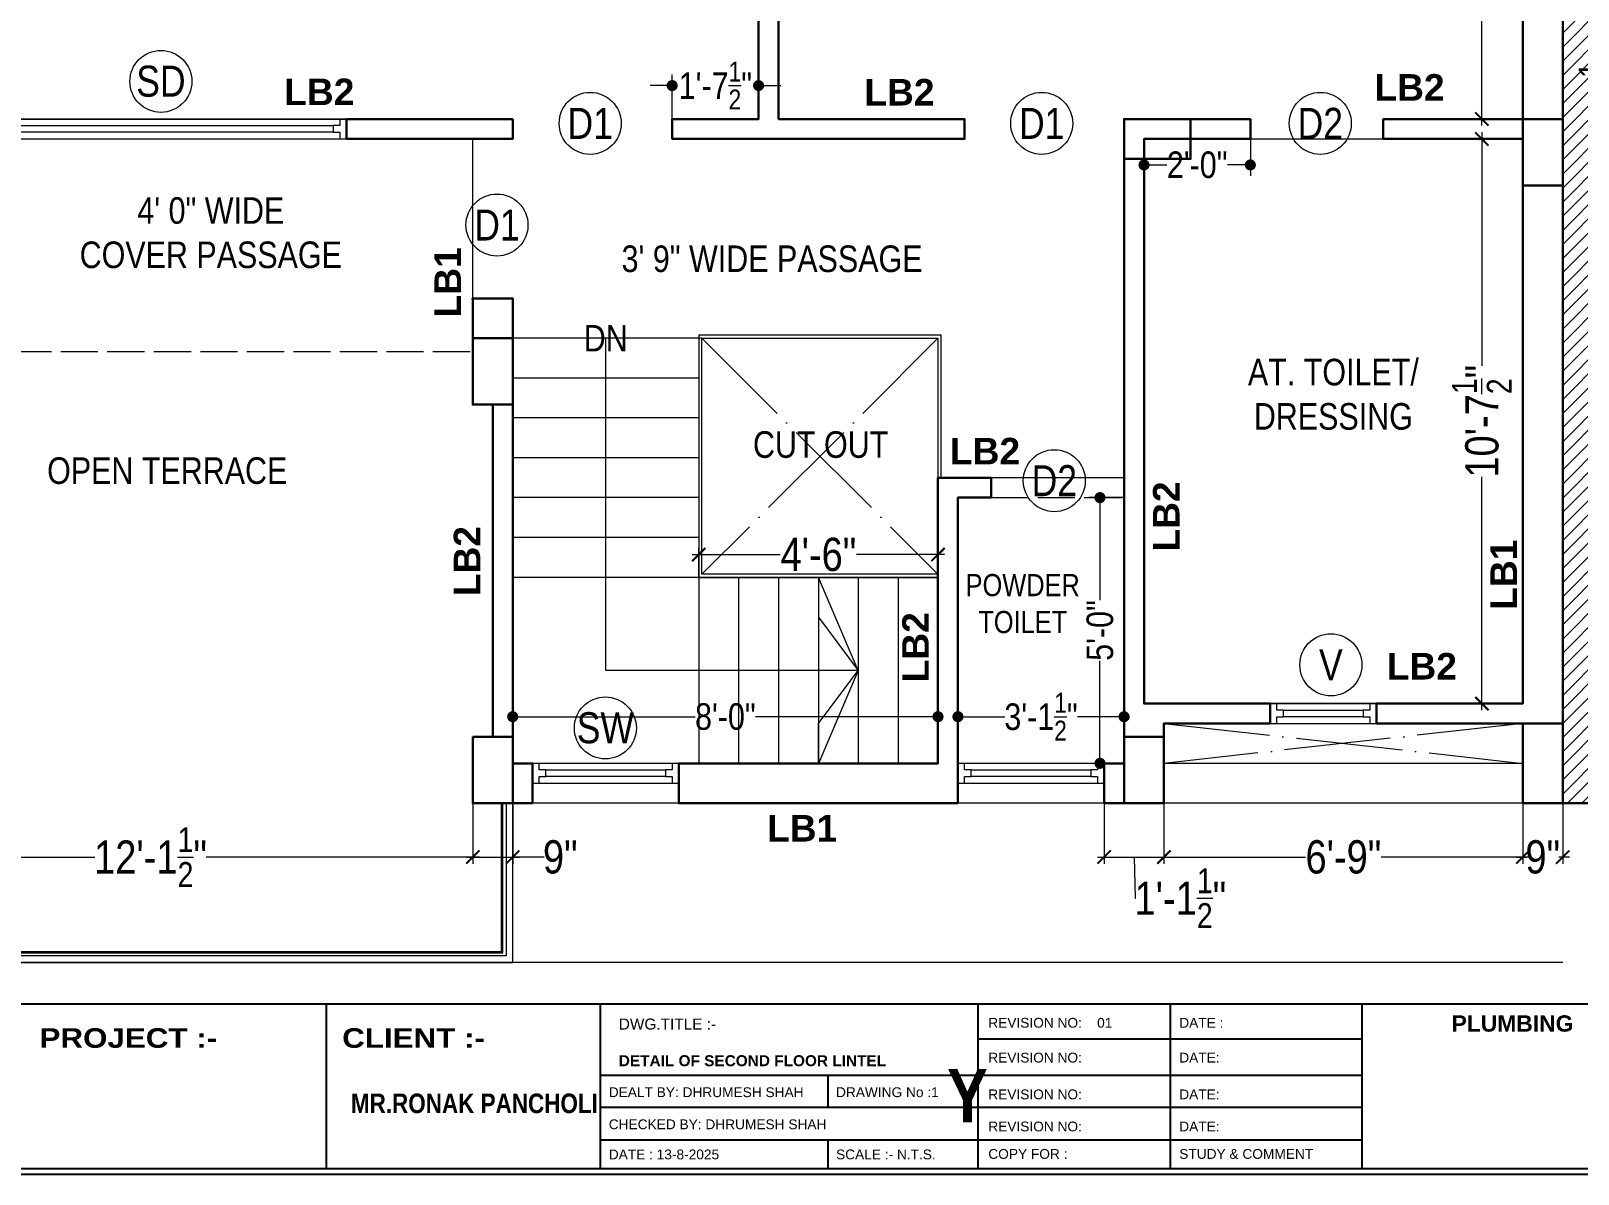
# Model space of a CAD drawing. Header units: millimetres. Extents: x 56222 to 163527, y -177397 to -121287.
# Drawn here: x 161173.4 to 161522.6, y -177017.9 to -176759.8 of the extents above; entities that cross this region are included whole.
import ezdxf

# ---------------------------------------------------------------- set-up
doc = ezdxf.new("R2010")
doc.units = ezdxf.units.MM
doc.header["$MEASUREMENT"] = 0
doc.header["$PDMODE"] = 35
doc.linetypes.add('ACAD_ISO02W100', pattern=[15, 12, -3])
doc.linetypes.add('ACAD_ISO04W100', pattern=[30, 24, -3, 0, -3])
doc.layers.get('Defpoints').update_dxf_attribs({"color": 220})
for name, color, linetype, lineweight in [('COLUMN', 1, 'Continuous', 30), ('COLUMN no', 7, 'Continuous', 20), ('FIRST FLOOR', 7, 'Continuous', 9), ('FIRST FLOOR ( DIM )', 250, 'Continuous', 9), ('FIRST FLOOR ( TEXT )', 7, 'Continuous', 9), ('FIRST FLOOR_( D - W & RAILING )', 251, 'Continuous', 9), ('FIRST FLOOR_( STAIR )', 251, 'Continuous', 9), ('GROUND FLOOR', 7, 'Continuous', 9), ('GROUND FLOOR  ( HATCH )', 251, 'Continuous', 9), ('GROUND FLOOR ( DW_RAIL )', 7, 'Continuous', 9), ('SECOND FLOOR', 7, 'Continuous', 9), ('SECOND FLOOR  ( PLINE )', 251, 'Continuous', 30), ('SECOND FLOOR ( DIM )', 7, 'Continuous', 9), ('SECOND FLOOR ( DW_RAIL )', 7, 'Continuous', 9), ('SECOND FLOOR ( PLine )', 7, 'Continuous', 30), ('SECOND FLOOR ( TEXT )', 7, 'Continuous', 9), ('SECTION', 7, 'Continuous', 9)]:
    doc.layers.add(name, color=color, linetype=linetype, lineweight=lineweight)
doc.styles.add('arial', font='GOTHIC.TTF')
doc.styles.add('Cn BT~6', font='swissc.ttf', dxfattribs={"height": 6})
doc.styles.add("Cn_BT_0'-0", font='swissc.ttf')
doc.styles.add('Cn_BT_7', font='swissc.ttf', dxfattribs={"height": 7})
doc.styles.add('Cn_BT_7½', font='swissc.ttf', dxfattribs={"height": 7.5})
doc.styles.add('KATHA', font='swissc.ttf')
doc.styles.add('style2', font='arial.ttf', dxfattribs={"height": 6})
doc.dimstyles.new('Cn BT~6', dxfattribs={"dimtxt": 0.18, "dimasz": 2.5, "dimexe": 2.5, "dimexo": 0, "dimgap": 0.09, "dimtad": 0, "dimdec": 3, "dimzin": 3, "dimdsep": 46, "dimlunit": 4, "dimtxsty": 'Cn BT~6', "dimblk": 'DOT', "dimcen": 0.09, "dimdle": 2, "dimclrd": 250, "dimclre": 250, "dimclrt": 5, "dimadec": 0, "dimazin": 0, "dimtfac": 0.75, "dimtdec": 3, "dimtofl": 0, "dimtmove": 0, "dimatfit": 3, "dimfxl": 1, "dimtolj": 1, "dimtzin": 0, "dimlwd": 15, "dimlwe": 15, "dimarcsym": 0})
doc.dimstyles.new('Cn_BT_7½', dxfattribs={"dimtxt": 9, "dimasz": 3, "dimexe": 1.5, "dimexo": 0, "dimgap": 0.09, "dimtad": 0, "dimdec": 3, "dimzin": 3, "dimdsep": 46, "dimlunit": 4, "dimtxsty": 'Cn_BT_7½', "dimblk": 'ARCHTICK', "dimcen": 0.09, "dimdle": 1.5, "dimclrd": 251, "dimclre": 251, "dimclrt": 14, "dimadec": 0, "dimazin": 0, "dimtfac": 0.75, "dimtdec": 3, "dimtofl": 0, "dimtmove": 0, "dimatfit": 3, "dimfxl": 0, "dimtolj": 1, "dimtzin": 0, "dimlwd": 15, "dimlwe": 15, "dimarcsym": 0})

# ---------------------------------------------------------------- blocks, each defined once
blk = doc.blocks.new('_ArchTick')
at = {"color": 0, "linetype": 'ByBlock', "const_width": 0.15}
blk.add_lwpolyline([(-0.5, -0.5), (0.5, 0.5)], dxfattribs=at)
blk = doc.blocks.new('*D421')
at = {"layer": 'Defpoints', "color": 0, "transparency": 16777216}
for p in [(161519.12, -176623.68), (161514.62, -176934.18), (161529.51, -176934.18)]:
    blk.add_point(p, dxfattribs=at)
at = {"layer": 'SECOND FLOOR ( DIM )', "color": 251, "lineweight": 15, "transparency": 16777216}
for p, q in [((161519.12, -176623.68), (161531.01, -176623.68)), ((161529.51, -176622.18), (161529.51, -176763.78)), ((161529.51, -176935.68), (161529.51, -176794.08)), ((161514.62, -176934.18), (161531.01, -176934.18))]:
    blk.add_line(p, q, dxfattribs=at)
at = {"layer": 'SECOND FLOOR ( DIM )', "color": 251, "lineweight": 15, "transparency": 16777216, "xscale": 3, "yscale": 3, "zscale": 3}
for p, rotation in [((161529.51, -176623.68), 90), ((161529.51, -176934.18), 270)]:
    blk.add_blockref('_ArchTick', p, dxfattribs=dict(at, rotation=rotation))
at = {"layer": 'SECOND FLOOR ( DIM )', "color": 14, "transparency": 16777216, "insert": (161529.51, -176778.93), "char_height": 7.5, "attachment_point": 5, "rotation": 90, "style": 'Cn_BT_7½'}
blk.add_mtext('\\A1;25\'-10{\\H0.75x;\\S1/2;}"', dxfattribs=at)
blk = doc.blocks.new('*D422')
at = {"layer": 'Defpoints', "color": 0, "transparency": 16777216}
for p in [(161510.12, -176784.18), (161500.87, -176911.68), (161510.12, -176911.68)]:
    blk.add_point(p, dxfattribs=at)
at = {"layer": 'SECOND FLOOR ( DIM )', "color": 251, "lineweight": 15, "transparency": 16777216}
for p, q in [((161510.12, -176784.18), (161499.37, -176784.18)), ((161500.87, -176782.68), (161500.87, -176835.4)), ((161500.87, -176913.18), (161500.87, -176860.46)), ((161510.12, -176911.68), (161499.37, -176911.68))]:
    blk.add_line(p, q, dxfattribs=at)
at = {"layer": 'SECOND FLOOR ( DIM )', "color": 251, "lineweight": 15, "transparency": 16777216, "xscale": 3, "yscale": 3, "zscale": 3}
for p, rotation in [((161500.87, -176784.18), 90), ((161500.87, -176911.68), 270)]:
    blk.add_blockref('_ArchTick', p, dxfattribs=dict(at, rotation=rotation))
at = {"layer": 'SECOND FLOOR ( DIM )', "color": 14, "transparency": 16777216, "insert": (161500.87, -176847.93), "char_height": 7.5, "attachment_point": 5, "rotation": 90, "style": 'Cn_BT_7½'}
blk.add_mtext('\\A1;10\'-7{\\H0.75x;\\S1/2;}"', dxfattribs=at)
blk = doc.blocks.new('*D423')
at = {"layer": 'Defpoints', "color": 0, "transparency": 16777216}
for p in [(161510.12, -176628.18), (161500.87, -176779.68), (161510.12, -176779.68)]:
    blk.add_point(p, dxfattribs=at)
at = {"layer": 'SECOND FLOOR ( DIM )', "color": 251, "lineweight": 15, "transparency": 16777216}
for p, q in [((161500.87, -176626.68), (161500.87, -176691.4)), ((161510.12, -176628.18), (161499.37, -176628.18)), ((161500.87, -176781.18), (161500.87, -176716.46)), ((161510.12, -176779.68), (161499.37, -176779.68))]:
    blk.add_line(p, q, dxfattribs=at)
at = {"layer": 'SECOND FLOOR ( DIM )', "color": 251, "lineweight": 15, "transparency": 16777216, "xscale": 3, "yscale": 3, "zscale": 3}
for p, rotation in [((161500.87, -176628.18), 90), ((161500.87, -176779.68), 270)]:
    blk.add_blockref('_ArchTick', p, dxfattribs=dict(at, rotation=rotation))
at = {"layer": 'SECOND FLOOR ( DIM )', "color": 14, "transparency": 16777216, "insert": (161500.87, -176703.93), "char_height": 7.5, "attachment_point": 5, "rotation": 90, "style": 'Cn_BT_7½'}
blk.add_mtext('\\A1;12\'-7{\\H0.75x;\\S1/2;}"', dxfattribs=at)
blk = doc.blocks.new('_Dot')
at = {"color": 0, "linetype": 'ByBlock', "lineweight": -2}
blk.add_line((-0.5, 0), (-1, 0), dxfattribs=at)
at = {"color": 0, "linetype": 'ByBlock', "const_width": 0.5}
blk.add_lwpolyline([(-0.25, 0, 1), (0.25, 0, 1)], format="xyb", close=True, dxfattribs=at)
blk = doc.blocks.new('*D409')
at = {"layer": 'Defpoints', "color": 0, "transparency": 16777216}
for p in [(161282.12, -176907.18), (161378.12, -176907.18), (161378.12, -176914.65)]:
    blk.add_point(p, dxfattribs=at)
at = {"layer": 'SECOND FLOOR ( DIM )', "color": 250, "lineweight": 15, "transparency": 16777216}
for p, q in [((161282.12, -176907.18), (161282.12, -176917.15)), ((161378.12, -176907.18), (161378.12, -176917.15)), ((161284.62, -176914.65), (161323.28, -176914.65)), ((161375.62, -176914.65), (161336.95, -176914.65))]:
    blk.add_line(p, q, dxfattribs=at)
at = {"layer": 'SECOND FLOOR ( DIM )', "color": 250, "lineweight": 15, "transparency": 16777216, "xscale": 2.5, "yscale": 2.5, "zscale": 2.5, "rotation": 180}
blk.add_blockref('_Dot', (161282.12, -176914.65), dxfattribs=at)
at = {"layer": 'SECOND FLOOR ( DIM )', "color": 250, "lineweight": 15, "transparency": 16777216, "xscale": 2.5, "yscale": 2.5, "zscale": 2.5}
blk.add_blockref('_Dot', (161378.12, -176914.65), dxfattribs=at)
at = {"layer": 'SECOND FLOOR ( DIM )', "color": 5, "transparency": 16777216, "insert": (161330.12, -176914.65), "char_height": 6, "attachment_point": 5, "style": 'Cn BT~6'}
blk.add_mtext('\\A1;8\'-0"', dxfattribs=at)
blk = doc.blocks.new('*D410')
at = {"layer": 'Defpoints', "color": 0, "transparency": 16777216}
for p in [(161378.12, -176878.04), (161324.12, -176883.18), (161378.12, -176883.18)]:
    blk.add_point(p, dxfattribs=at)
at = {"layer": 'SECOND FLOOR ( DIM )', "color": 251, "lineweight": 15, "transparency": 16777216}
for p, q in [((161322.62, -176878.04), (161342.52, -176878.04)), ((161324.12, -176883.18), (161324.12, -176876.54)), ((161379.62, -176878.04), (161359.72, -176878.04)), ((161378.12, -176883.18), (161378.12, -176876.54))]:
    blk.add_line(p, q, dxfattribs=at)
at = {"layer": 'SECOND FLOOR ( DIM )', "color": 251, "lineweight": 15, "transparency": 16777216, "xscale": 3, "yscale": 3, "zscale": 3, "rotation": 180}
blk.add_blockref('_ArchTick', (161324.12, -176878.04), dxfattribs=at)
at = {"layer": 'SECOND FLOOR ( DIM )', "color": 251, "lineweight": 15, "transparency": 16777216, "xscale": 3, "yscale": 3, "zscale": 3}
blk.add_blockref('_ArchTick', (161378.12, -176878.04), dxfattribs=at)
at = {"layer": 'SECOND FLOOR ( DIM )', "color": 14, "transparency": 16777216, "insert": (161351.12, -176878.04), "char_height": 7.5, "attachment_point": 5, "style": 'Cn_BT_7½'}
blk.add_mtext('\\A1;4\'-6"', dxfattribs=at)
blk = doc.blocks.new('*D411')
at = {"layer": 'Defpoints', "color": 0, "transparency": 16777216}
for p in [(161273.12, -176934.18), (161273.12, -176946.35), (161127.62, -176970.18)]:
    blk.add_point(p, dxfattribs=at)
at = {"layer": 'SECOND FLOOR ( DIM )', "color": 251, "lineweight": 15, "transparency": 16777216}
for p, q in [((161273.12, -176934.18), (161273.12, -176947.85)), ((161127.62, -176970.18), (161127.62, -176944.85)), ((161126.12, -176946.35), (161187.84, -176946.35)), ((161274.62, -176946.35), (161212.9, -176946.35))]:
    blk.add_line(p, q, dxfattribs=at)
at = {"layer": 'SECOND FLOOR ( DIM )', "color": 251, "lineweight": 15, "transparency": 16777216, "xscale": 3, "yscale": 3, "zscale": 3, "rotation": 180}
blk.add_blockref('_ArchTick', (161127.62, -176946.35), dxfattribs=at)
at = {"layer": 'SECOND FLOOR ( DIM )', "color": 251, "lineweight": 15, "transparency": 16777216, "xscale": 3, "yscale": 3, "zscale": 3}
blk.add_blockref('_ArchTick', (161273.12, -176946.35), dxfattribs=at)
at = {"layer": 'SECOND FLOOR ( DIM )', "color": 14, "transparency": 16777216, "insert": (161200.37, -176946.35), "char_height": 7.5, "attachment_point": 5, "style": 'Cn_BT_7½'}
blk.add_mtext('\\A1;12\'-1{\\H0.75x;\\S1/2;}"', dxfattribs=at)
blk = doc.blocks.new('*D412')
at = {"layer": 'Defpoints', "color": 0, "transparency": 16777216}
for p in [(161273.12, -176934.18), (161282.12, -176934.18), (161282.12, -176946.35)]:
    blk.add_point(p, dxfattribs=at)
at = {"layer": 'SECOND FLOOR ( DIM )', "color": 251, "lineweight": 15, "transparency": 16777216}
for p, q in [((161273.12, -176934.18), (161273.12, -176947.85)), ((161282.12, -176934.18), (161282.12, -176947.85)), ((161271.62, -176946.35), (161283.62, -176946.35)), ((161289.21, -176946.35), (161282.12, -176946.35))]:
    blk.add_line(p, q, dxfattribs=at)
at = {"layer": 'SECOND FLOOR ( DIM )', "color": 251, "lineweight": 15, "transparency": 16777216, "xscale": 3, "yscale": 3, "zscale": 3, "rotation": 180}
blk.add_blockref('_ArchTick', (161273.12, -176946.35), dxfattribs=at)
at = {"layer": 'SECOND FLOOR ( DIM )', "color": 251, "lineweight": 15, "transparency": 16777216, "xscale": 3, "yscale": 3, "zscale": 3}
blk.add_blockref('_ArchTick', (161282.12, -176946.35), dxfattribs=at)
at = {"layer": 'SECOND FLOOR ( DIM )', "color": 14, "transparency": 16777216, "insert": (161292.86, -176946.35), "char_height": 7.5, "attachment_point": 5, "style": 'Cn_BT_7½'}
blk.add_mtext('\\A1;9"', dxfattribs=at)
blk = doc.blocks.new('*D413')
at = {"layer": 'Defpoints', "color": 0, "transparency": 16777216}
for p in [(161415.62, -176934.18), (161429.12, -176934.18), (161429.12, -176946.35)]:
    blk.add_point(p, dxfattribs=at)
at = {"layer": 'SECOND FLOOR ( DIM )', "color": 251, "lineweight": 15, "transparency": 16777216}
for p, q in [((161415.62, -176934.18), (161415.62, -176947.85)), ((161429.12, -176934.18), (161429.12, -176947.85)), ((161414.12, -176946.35), (161430.62, -176946.35)), ((161422.37, -176946.35), (161422.59, -176955.63)), ((161422.59, -176955.63), (161422.77, -176955.63))]:
    blk.add_line(p, q, dxfattribs=at)
at = {"layer": 'SECOND FLOOR ( DIM )', "color": 251, "lineweight": 15, "transparency": 16777216, "xscale": 3, "yscale": 3, "zscale": 3, "rotation": 180}
blk.add_blockref('_ArchTick', (161415.62, -176946.35), dxfattribs=at)
at = {"layer": 'SECOND FLOOR ( DIM )', "color": 251, "lineweight": 15, "transparency": 16777216, "xscale": 3, "yscale": 3, "zscale": 3}
blk.add_blockref('_ArchTick', (161429.12, -176946.35), dxfattribs=at)
at = {"layer": 'SECOND FLOOR ( DIM )', "color": 14, "transparency": 16777216, "insert": (161432.82, -176955.63), "char_height": 7.5, "attachment_point": 5, "style": 'Cn_BT_7½'}
blk.add_mtext('\\A1;1\'-1{\\H0.75x;\\S1/2;}"', dxfattribs=at)
blk = doc.blocks.new('*D414')
at = {"layer": 'Defpoints', "color": 0, "transparency": 16777216}
for p in [(161429.12, -176934.18), (161510.12, -176934.18), (161510.12, -176946.35)]:
    blk.add_point(p, dxfattribs=at)
at = {"layer": 'SECOND FLOOR ( DIM )', "color": 251, "lineweight": 15, "transparency": 16777216}
for p, q in [((161429.12, -176934.18), (161429.12, -176947.85)), ((161510.12, -176934.18), (161510.12, -176947.85)), ((161427.62, -176946.35), (161461.1, -176946.35)), ((161511.62, -176946.35), (161478.14, -176946.35))]:
    blk.add_line(p, q, dxfattribs=at)
at = {"layer": 'SECOND FLOOR ( DIM )', "color": 251, "lineweight": 15, "transparency": 16777216, "xscale": 3, "yscale": 3, "zscale": 3, "rotation": 180}
blk.add_blockref('_ArchTick', (161429.12, -176946.35), dxfattribs=at)
at = {"layer": 'SECOND FLOOR ( DIM )', "color": 251, "lineweight": 15, "transparency": 16777216, "xscale": 3, "yscale": 3, "zscale": 3}
blk.add_blockref('_ArchTick', (161510.12, -176946.35), dxfattribs=at)
at = {"layer": 'SECOND FLOOR ( DIM )', "color": 14, "transparency": 16777216, "insert": (161469.62, -176946.35), "char_height": 7.5, "attachment_point": 5, "style": 'Cn_BT_7½'}
blk.add_mtext('\\A1;6\'-9"', dxfattribs=at)
blk = doc.blocks.new('*D415')
at = {"layer": 'Defpoints', "color": 0, "transparency": 16777216}
for p in [(161510.12, -176934.18), (161519.12, -176934.18), (161519.12, -176946.35)]:
    blk.add_point(p, dxfattribs=at)
at = {"layer": 'SECOND FLOOR ( DIM )', "color": 251, "lineweight": 15, "transparency": 16777216}
for p, q in [((161510.12, -176934.18), (161510.12, -176947.85)), ((161519.12, -176934.18), (161519.12, -176947.85)), ((161508.62, -176946.35), (161510.96, -176946.35)), ((161520.62, -176946.35), (161518.27, -176946.35))]:
    blk.add_line(p, q, dxfattribs=at)
at = {"layer": 'SECOND FLOOR ( DIM )', "color": 251, "lineweight": 15, "transparency": 16777216, "xscale": 3, "yscale": 3, "zscale": 3, "rotation": 180}
blk.add_blockref('_ArchTick', (161510.12, -176946.35), dxfattribs=at)
at = {"layer": 'SECOND FLOOR ( DIM )', "color": 251, "lineweight": 15, "transparency": 16777216, "xscale": 3, "yscale": 3, "zscale": 3}
blk.add_blockref('_ArchTick', (161519.12, -176946.35), dxfattribs=at)
at = {"layer": 'SECOND FLOOR ( DIM )', "color": 14, "transparency": 16777216, "insert": (161514.62, -176946.35), "char_height": 7.5, "attachment_point": 5, "style": 'Cn_BT_7½'}
blk.add_mtext('\\A1;9"', dxfattribs=at)
blk = doc.blocks.new('*D417')
at = {"layer": 'Defpoints', "color": 0, "transparency": 16777216}
for p in [(161318.12, -176772.13), (161318.12, -176779.68), (161337.62, -176779.68)]:
    blk.add_point(p, dxfattribs=at)
at = {"layer": 'SECOND FLOOR ( DIM )', "color": 250, "lineweight": 15, "transparency": 16777216}
for p, q in [((161318.12, -176779.68), (161318.12, -176769.63)), ((161337.62, -176779.68), (161337.62, -176769.63)), ((161315.62, -176772.13), (161313.12, -176772.13)), ((161340.12, -176772.13), (161342.62, -176772.13))]:
    blk.add_line(p, q, dxfattribs=at)
at = {"layer": 'SECOND FLOOR ( DIM )', "color": 250, "lineweight": 15, "transparency": 16777216, "xscale": 2.5, "yscale": 2.5, "zscale": 2.5}
blk.add_blockref('_Dot', (161318.12, -176772.13), dxfattribs=at)
at = {"layer": 'SECOND FLOOR ( DIM )', "color": 250, "lineweight": 15, "transparency": 16777216, "xscale": 2.5, "yscale": 2.5, "zscale": 2.5, "rotation": 180}
blk.add_blockref('_Dot', (161337.62, -176772.13), dxfattribs=at)
at = {"layer": 'SECOND FLOOR ( DIM )', "color": 5, "transparency": 16777216, "insert": (161327.87, -176772.13), "char_height": 6, "attachment_point": 5, "style": 'Cn BT~6'}
blk.add_mtext('\\A1;1\'-7{\\H0.75x;\\S1/2;}"', dxfattribs=at)
blk = doc.blocks.new('*D418')
at = {"layer": 'Defpoints', "color": 0, "transparency": 16777216}
for p in [(161382.62, -176907.18), (161420.12, -176907.18), (161420.12, -176914.65)]:
    blk.add_point(p, dxfattribs=at)
at = {"layer": 'SECOND FLOOR ( DIM )', "color": 250, "lineweight": 15, "transparency": 16777216}
for p, q in [((161382.62, -176907.18), (161382.62, -176917.15)), ((161420.12, -176907.18), (161420.12, -176917.15)), ((161385.12, -176914.65), (161393.17, -176914.65)), ((161417.62, -176914.65), (161409.57, -176914.65))]:
    blk.add_line(p, q, dxfattribs=at)
at = {"layer": 'SECOND FLOOR ( DIM )', "color": 250, "lineweight": 15, "transparency": 16777216, "xscale": 2.5, "yscale": 2.5, "zscale": 2.5, "rotation": 180}
blk.add_blockref('_Dot', (161382.62, -176914.65), dxfattribs=at)
at = {"layer": 'SECOND FLOOR ( DIM )', "color": 250, "lineweight": 15, "transparency": 16777216, "xscale": 2.5, "yscale": 2.5, "zscale": 2.5}
blk.add_blockref('_Dot', (161420.12, -176914.65), dxfattribs=at)
at = {"layer": 'SECOND FLOOR ( DIM )', "color": 5, "transparency": 16777216, "insert": (161401.37, -176914.65), "char_height": 6, "attachment_point": 5, "style": 'Cn BT~6'}
blk.add_mtext('\\A1;3\'-1{\\H0.75x;\\S1/2;}"', dxfattribs=at)
blk = doc.blocks.new('*D419')
at = {"layer": 'Defpoints', "color": 0, "transparency": 16777216}
for p in [(161414.68, -176865.18), (161420.12, -176865.18), (161420.12, -176925.18)]:
    blk.add_point(p, dxfattribs=at)
at = {"layer": 'SECOND FLOOR ( DIM )', "color": 250, "lineweight": 15, "transparency": 16777216}
for p, q in [((161420.12, -176865.18), (161412.18, -176865.18)), ((161414.68, -176867.68), (161414.68, -176888.33)), ((161414.68, -176922.68), (161414.68, -176902.03)), ((161420.12, -176925.18), (161412.18, -176925.18))]:
    blk.add_line(p, q, dxfattribs=at)
at = {"layer": 'SECOND FLOOR ( DIM )', "color": 250, "lineweight": 15, "transparency": 16777216, "xscale": 2.5, "yscale": 2.5, "zscale": 2.5}
for p, rotation in [((161414.68, -176865.18), 90), ((161414.68, -176925.18), 270)]:
    blk.add_blockref('_Dot', p, dxfattribs=dict(at, rotation=rotation))
at = {"layer": 'SECOND FLOOR ( DIM )', "color": 5, "transparency": 16777216, "insert": (161414.68, -176895.18), "char_height": 6, "attachment_point": 5, "rotation": 90, "style": 'Cn BT~6'}
blk.add_mtext('\\A1;5\'-0"', dxfattribs=at)
blk = doc.blocks.new('*D404')
at = {"layer": 'Defpoints', "color": 0, "transparency": 16777216}
for p in [(161424.62, -176784.18), (161448.62, -176784.18), (161448.62, -176790.05)]:
    blk.add_point(p, dxfattribs=at)
at = {"layer": 'SECOND FLOOR ( DIM )', "color": 250, "lineweight": 15, "transparency": 16777216}
for p, q in [((161424.62, -176784.18), (161424.62, -176792.55)), ((161448.62, -176784.18), (161448.62, -176792.55)), ((161427.12, -176790.05), (161429.79, -176790.05)), ((161446.12, -176790.05), (161443.45, -176790.05))]:
    blk.add_line(p, q, dxfattribs=at)
at = {"layer": 'SECOND FLOOR ( DIM )', "color": 250, "lineweight": 15, "transparency": 16777216, "xscale": 2.5, "yscale": 2.5, "zscale": 2.5, "rotation": 180}
blk.add_blockref('_Dot', (161424.62, -176790.05), dxfattribs=at)
at = {"layer": 'SECOND FLOOR ( DIM )', "color": 250, "lineweight": 15, "transparency": 16777216, "xscale": 2.5, "yscale": 2.5, "zscale": 2.5}
blk.add_blockref('_Dot', (161448.62, -176790.05), dxfattribs=at)
at = {"layer": 'SECOND FLOOR ( DIM )', "color": 5, "transparency": 16777216, "insert": (161436.62, -176790.05), "char_height": 6, "attachment_point": 5, "style": 'Cn BT~6'}
blk.add_mtext('\\A1;2\'-0"', dxfattribs=at)

msp = doc.modelspace()

# ---------------------------------------------------------------- hatches: boundary and pattern name
at = {"layer": 'GROUND FLOOR  ( HATCH )'}
h = msp.add_hatch(dxfattribs=at)
h.set_pattern_fill('ANSI31', color=6, scale=18, style=0)
h.set_pattern_definition([(45, (44987.4324, -14315.0063), (-1.590990258, 1.590990258), [])])
h.paths.add_polyline_path([(161528.11834, -176590.68066), (161519.11835, -176590.68066), (161519.11835, -176934.18067), (161528.11834, -176934.18067)])

# ---------------------------------------------------------------- linework, layer by layer
for p, q in [((161080.02712, -176979.50717), (161698.023, -176979.50717)), ((161239.99885, -176979.50717), (161239.99885, -177016.68872)), ((161301.96427, -177016.68872), (161301.96427, -176979.50717)), ((161301.96427, -177016.68872), (161301.96427, -176979.50717)), ((161387.17688, -177016.68872), (161387.17688, -176979.50717)), ((161430.52127, -176979.50717), (161430.52127, -177016.68872)), ((161473.86566, -177016.68872), (161473.86566, -176979.50717)), ((161301.96427, -177016.68872), (161301.96427, -176984.61019)), ((161301.96427, -177016.68872), (161301.96427, -176984.61019)), ((161387.17688, -176987.37514), (161473.86566, -176987.37514)), ((161473.86566, -176995.67734), (161301.96427, -176995.67734)), ((161353.2627, -176995.67734), (161353.2627, -177002.92576)), ((161473.86566, -177002.92576), (161301.96427, -177002.92576)), ((161473.86566, -177010.30317), (161301.96427, -177010.30317)), ((161353.2627, -177010.30317), (161353.2627, -177016.68872))]:
    msp.add_line(p, q)
for points in [[(161078.78531, -177017.93053), (161699.26481, -177017.93053), (161699.26481, -176578.48013), (161078.78531, -176578.48013)], [(161080.02712, -177016.68872), (161698.023, -177016.68872), (161698.023, -176579.72193), (161080.02712, -176579.72193)]]:
    msp.add_lwpolyline(points, close=True)
at = {"layer": 'COLUMN'}
for points in [[(161435.11834, -176779.68066), (161435.11834, -176788.68066), (161420.11834, -176788.68066), (161420.11834, -176779.68066)], [(161510.11834, -176779.68066), (161519.11834, -176779.68066), (161519.11834, -176794.68066), (161510.11834, -176794.68066)], [(161273.11835, -176829.18066), (161282.11835, -176829.18066), (161282.11835, -176844.18066), (161273.11835, -176844.18066)], [(161510.11835, -176916.18066), (161519.11835, -176916.18066), (161519.11835, -176934.18066), (161510.11835, -176934.18066)], [(161273.11835, -176919.18066), (161282.11835, -176919.18066), (161282.11835, -176934.18066), (161273.11835, -176934.18066)], [(161420.11835, -176919.18067), (161429.11835, -176919.18067), (161429.11835, -176934.18066), (161420.11835, -176934.18066)]]:
    msp.add_lwpolyline(points, close=True, dxfattribs=at)
at = {"layer": 'FIRST FLOOR', "color": 1}
msp.add_line((161319.61835, -176925.18066), (161319.61835, -176934.18066), dxfattribs=at)
at = {"layer": 'FIRST FLOOR ( DIM )', "color": 1}
msp.add_lwpolyline([(161118.61835, -176623.68066), (161114.11835, -176623.68066), (161114.11835, -176970.18066), (161282.11835, -176970.18066), (161282.11835, -176934.18066)], dxfattribs=at)
at = {"layer": 'FIRST FLOOR ( DIM )', "color": 5}
for centre in [(161202.72101, -176771.18506), (161299.61771, -176780.66484), (161401.52637, -176780.66484), (161464.41052, -176780.66484), (161278.57576, -176803.61537), (161404.36999, -176861.34971), (161466.79145, -176902.93589), (161303.03546, -176917.19058)]:
    msp.add_circle(centre, 7, dxfattribs=at)
at = {"layer": 'FIRST FLOOR_( D - W & RAILING )', "color": 32}
msp.add_lwpolyline([(161127.61835, -176968.68066), (161127.61835, -176967.68066), (161279.61835, -176967.68066), (161279.61835, -176934.18066), (161280.61835, -176934.18066), (161280.61835, -176968.68066), (161127.61835, -176968.68066), (161127.61835, -176967.98066), (161279.91835, -176967.98066), (161279.91835, -176934.18066), (161280.61835, -176934.18066), (161280.61835, -176968.68066)], close=True, dxfattribs=at)
at = {"layer": 'FIRST FLOOR_( STAIR )'}
for p, q in [((161324.11835, -176829.18066), (161282.11835, -176829.18066)), ((161324.11835, -176829.18066), (161324.11835, -176925.18066)), ((161324.11835, -176838.18066), (161282.11835, -176838.18066)), ((161324.11835, -176847.18066), (161282.11835, -176847.18066)), ((161324.11835, -176856.18066), (161282.11835, -176856.18066)), ((161324.11835, -176865.18066), (161282.11835, -176865.18066)), ((161324.11835, -176874.18066), (161282.11835, -176874.18066)), ((161378.11835, -176883.18066), (161282.11835, -176883.18066)), ((161333.11835, -176883.18066), (161333.11835, -176925.18066)), ((161342.11835, -176883.18066), (161342.11835, -176925.18066)), ((161351.11835, -176883.18066), (161351.11835, -176925.18066)), ((161360.11835, -176883.18066), (161360.11835, -176925.18066)), ((161369.11835, -176883.18066), (161369.11835, -176925.18066))]:
    msp.add_line(p, q, dxfattribs=at)
msp.add_lwpolyline([(161360.11835, -176904.18066), (161351.11835, -176883.18066), (161351.11835, -176892.18066), (161360.11835, -176904.18066), (161351.11835, -176925.18066), (161351.11835, -176916.18066), (161360.11835, -176904.18066), (161303.11835, -176904.18066), (161303.11835, -176829.18066)], dxfattribs=at)
at = {"layer": 'GROUND FLOOR'}
for p, q in [((161453.11835, -176911.68066), (161453.11835, -176916.18066)), ((161477.11835, -176911.68066), (161477.11835, -176916.18066))]:
    msp.add_line(p, q, dxfattribs=at)
at = {"layer": 'GROUND FLOOR', "color": 6, "lineweight": 30}
msp.add_lwpolyline([(161528.11834, -176590.68066), (161519.11835, -176590.68066), (161519.11835, -176934.18067), (161528.11834, -176934.18067)], close=True, dxfattribs=at)
at = {"layer": 'GROUND FLOOR ( DW_RAIL )'}
for points in [[(161477.11835, -176911.68066), (161475.61835, -176911.68066), (161475.61835, -176913.18066), (161474.11835, -176913.18066), (161474.11835, -176914.68066), (161456.11835, -176914.68066), (161456.11835, -176913.18066), (161454.61835, -176913.18066), (161454.61835, -176911.68066), (161453.11835, -176911.68066), (161453.11835, -176916.18066), (161454.61835, -176916.18066), (161454.61835, -176914.68066), (161456.11835, -176914.68066), (161456.11835, -176913.18066), (161474.11835, -176913.18066), (161474.11835, -176914.68066), (161475.61835, -176914.68066), (161475.61835, -176916.18066), (161477.11835, -176916.18066), (161477.11835, -176911.68066), (161453.11835, -176911.68066), (161453.11835, -176916.18066), (161477.11835, -176916.18066)], [(161319.61835, -176925.18066), (161318.11835, -176925.18066), (161318.11835, -176926.68066), (161316.61835, -176926.68066), (161316.61835, -176928.18066), (161289.61835, -176928.18066), (161289.61835, -176926.68066), (161288.11835, -176926.68066), (161288.11835, -176925.18066), (161286.61835, -176925.18066), (161286.61835, -176929.68066), (161288.11835, -176929.68066), (161288.11835, -176928.18066), (161289.61835, -176928.18066), (161289.61835, -176926.68066), (161316.61835, -176926.68066), (161316.61835, -176928.18066), (161318.11835, -176928.18066), (161318.11835, -176929.68066), (161319.61835, -176929.68066), (161319.61835, -176925.18066), (161286.61835, -176925.18066), (161286.61835, -176929.68066), (161319.61835, -176929.68066)], [(161415.61835, -176925.18066), (161414.11835, -176925.18066), (161414.11835, -176926.68066), (161412.61835, -176926.68066), (161412.61835, -176928.18066), (161385.61835, -176928.18066), (161385.61835, -176926.68066), (161384.11835, -176926.68066), (161384.11835, -176925.18066), (161382.61835, -176925.18066), (161382.61835, -176929.68066), (161384.11835, -176929.68066), (161384.11835, -176928.18066), (161385.61835, -176928.18066), (161385.61835, -176926.68066), (161412.61835, -176926.68066), (161412.61835, -176928.18066), (161414.11835, -176928.18066), (161414.11835, -176929.68066), (161415.61835, -176929.68066), (161415.61835, -176925.18066), (161382.61835, -176925.18066), (161382.61835, -176929.68066), (161415.61835, -176929.68066)]]:
    msp.add_lwpolyline(points, close=True, dxfattribs=at)
at = {"layer": 'SECOND FLOOR'}
for p, q in [((161337.61835, -176628.18066), (161337.61835, -176779.68066)), ((161342.11835, -176779.68066), (161342.11835, -176628.18066)), ((161510.11835, -176628.18066), (161510.11835, -176779.68066)), ((161127.61835, -176779.68066), (161282.11835, -176779.68066)), ((161244.61835, -176784.18066), (161244.61835, -176779.68066)), ((161282.11835, -176784.18066), (161282.11835, -176779.68066)), ((161282.11835, -176779.68066), (161282.11835, -176784.18066)), ((161318.11835, -176779.68066), (161318.11835, -176784.18066)), ((161318.11835, -176779.68066), (161337.61835, -176779.68066)), ((161342.11835, -176779.68066), (161384.11835, -176779.68066)), ((161384.11835, -176779.68066), (161384.11835, -176784.18066)), ((161420.11835, -176779.68066), (161420.11835, -176934.18066)), ((161420.11835, -176779.68066), (161448.61835, -176779.68066)), ((161448.61835, -176779.68066), (161448.61835, -176784.18066)), ((161478.61835, -176779.68066), (161510.11835, -176779.68066)), ((161478.61835, -176779.68066), (161478.61835, -176784.18066)), ((161127.61835, -176784.18066), (161282.11835, -176784.18066)), ((161273.11835, -176832.18066), (161273.11835, -176784.18066)), ((161318.11835, -176784.18066), (161384.11835, -176784.18066)), ((161424.61835, -176784.18066), (161424.61835, -176911.68066)), ((161424.61835, -176784.18066), (161510.11835, -176784.18066)), ((161510.11835, -176784.18066), (161510.11835, -176911.68066)), ((161272.84594, -176820.18066), (161282.11835, -176820.18066)), ((161282.11835, -176934.18066), (161282.11835, -176820.18066)), ((161277.61835, -176919.18066), (161277.61835, -176844.18066)), ((161378.11835, -176860.68066), (161378.11835, -176925.18066)), ((161420.11835, -176860.68066), (161378.11835, -176860.68066)), ((161390.11835, -176860.68066), (161390.11835, -176865.18066)), ((161390.11835, -176865.18066), (161382.61835, -176865.18066)), ((161382.61835, -176865.18066), (161382.61835, -176934.18066)), ((161424.61835, -176911.68066), (161510.11835, -176911.68066)), ((161429.11835, -176916.18066), (161510.11835, -176916.18066)), ((161510.11835, -176916.18066), (161510.11835, -176934.18066)), ((161378.11835, -176925.18066), (161282.11835, -176925.18066)), ((161286.61835, -176934.18066), (161286.61835, -176925.18066)), ((161319.61835, -176934.18066), (161319.61835, -176925.18066)), ((161420.11835, -176925.18066), (161382.61835, -176925.18066)), ((161415.61835, -176925.18066), (161415.61835, -176934.18066)), ((161510.11835, -176925.18066), (161429.11835, -176925.18066)), ((161519.11835, -176934.18066), (161273.11835, -176934.18066)), ((161519.11835, -176970.18066), (161118.61835, -176970.18066))]:
    msp.add_line(p, q, dxfattribs=at)
at = {"layer": 'SECOND FLOOR', "color": 1, "linetype": 'ACAD_ISO04W100'}
for p, q in [((161324.81835, -176829.18066), (161378.11835, -176882.48066)), ((161378.11835, -176829.18066), (161324.81835, -176882.48066)), ((161429.11835, -176916.18066), (161510.11835, -176925.18066)), ((161510.11835, -176916.18066), (161429.11835, -176925.18066))]:
    msp.add_line(p, q, dxfattribs=at)
at = {"layer": 'SECOND FLOOR', "linetype": 'ACAD_ISO02W100', "ltscale": 0.7}
msp.add_line((161390.11835, -176865.18066), (161420.11835, -176865.18066), dxfattribs=at)
at = {"layer": 'SECOND FLOOR', "color": 1, "linetype": 'ACAD_ISO02W100', "ltscale": 0.7}
msp.add_lwpolyline([(161127.61835, -176832.18066), (161273.11835, -176832.18066)], dxfattribs=at)
at = {"layer": 'SECOND FLOOR  ( PLINE )'}
for points in [[(161414.11835, -176623.68066), (161282.11835, -176623.68066), (161282.11835, -176628.18066), (161337.61835, -176628.18066), (161337.61835, -176779.68066), (161318.11835, -176779.68066), (161318.11835, -176784.18066), (161384.11835, -176784.18066), (161384.11835, -176779.68066), (161342.11835, -176779.68066), (161342.11835, -176628.18066), (161414.11835, -176628.18066)], [(161519.11835, -176623.68066), (161474.11835, -176623.68066), (161474.11835, -176628.18066), (161510.11835, -176628.18066), (161510.11835, -176779.68066), (161478.61835, -176779.68066), (161478.61835, -176784.18066), (161510.11835, -176784.18066), (161510.11835, -176911.68066), (161477.11835, -176911.68066), (161477.11835, -176916.18066), (161510.11835, -176916.18066), (161510.11835, -176934.18066), (161519.11835, -176934.18066)], [(161282.11835, -176779.68066), (161244.61835, -176779.68066), (161244.61835, -176784.18066), (161282.11835, -176784.18066)], [(161420.11835, -176779.68066), (161448.61835, -176779.68066), (161448.61835, -176784.18066), (161424.61835, -176784.18066), (161424.61835, -176911.68066), (161453.11835, -176911.68066), (161453.11835, -176916.18066), (161429.11835, -176916.18066), (161429.11835, -176919.18067), (161420.11835, -176919.18067)], [(161273.11835, -176829.18066), (161282.11835, -176829.18066), (161282.11835, -176820.18066), (161273.11835, -176820.18066)], [(161282.11835, -176844.18066), (161277.61835, -176844.18066), (161277.61835, -176919.18066), (161282.11835, -176919.18066)], [(161415.61835, -176934.18066), (161420.11835, -176934.18066), (161420.11835, -176925.18066), (161415.61835, -176925.18066)]]:
    msp.add_lwpolyline(points, close=True, dxfattribs=at)
at = {"layer": 'SECOND FLOOR ( DW_RAIL )'}
msp.add_lwpolyline([(161244.61835, -176779.68066), (161243.11835, -176779.68066), (161243.11835, -176781.18066), (161241.61835, -176781.18066), (161241.61835, -176782.68066), (161163.61835, -176782.68066), (161163.61835, -176781.18066), (161162.11835, -176781.18066), (161162.11835, -176779.68066), (161160.61835, -176779.68066), (161160.61835, -176784.18066), (161162.11835, -176784.18066), (161162.11835, -176782.68066), (161163.61835, -176782.68066), (161163.61835, -176781.18066), (161241.61835, -176781.18066), (161241.61835, -176782.68066), (161243.11835, -176782.68066), (161243.11835, -176784.18066), (161244.61835, -176784.18066), (161244.61835, -176779.68066), (161160.61835, -176779.68066), (161160.61835, -176784.18066), (161244.61835, -176784.18066)], close=True, dxfattribs=at)
at = {"layer": 'SECOND FLOOR ( DW_RAIL )', "color": 32}
for points in [[(161324.81835, -176829.18066), (161378.11835, -176829.18066), (161378.11835, -176860.68066), (161378.81835, -176860.68066), (161378.81835, -176828.48066), (161324.11835, -176828.48066), (161324.11835, -176883.18066), (161378.11835, -176883.18066), (161378.11835, -176882.48066), (161324.81835, -176882.48066), (161324.81835, -176829.18066)], [(161324.81835, -176829.18066), (161324.11835, -176829.18066), (161324.11835, -176883.18066), (161378.11835, -176883.18066), (161378.11835, -176882.48066), (161324.81835, -176882.48066), (161324.81835, -176829.18066)]]:
    msp.add_lwpolyline(points, dxfattribs=at)
at = {"layer": 'SECOND FLOOR ( PLine )'}
for points in [[(161382.61835, -176934.18066), (161319.61835, -176934.18066), (161319.61835, -176925.18066), (161378.11835, -176925.18066), (161378.11835, -176860.68066), (161390.11835, -176860.68066), (161390.11835, -176865.18066), (161382.61835, -176865.18066)], [(161286.61835, -176934.18066), (161282.11835, -176934.18066), (161282.11835, -176925.18066), (161286.61835, -176925.18066)]]:
    msp.add_lwpolyline(points, close=True, dxfattribs=at)

# ---------------------------------------------------------------- texts
at = {"attachment_point": 1, "style": 'style2'}
for s, insert, char_height, width in [('{\\fArial CE|b0|i0|c0|p34;\\C7;DWG.TITLE :-\\P\\P\\fArial CE|b1|i0|c0|p34;DETAIL OF SECOND FLOOR LINTEL }', (161306.06927, -176982.81067), 2.4836142, 129.7533963), ('{\\fArial Black|b0|i0|c0|p34;\\C7;PROJECT :- }', (161175.31562, -176984.99258), 4.4258006, 203.1926363), ('{\\fArial Black|b0|i0|c0|p34;\\C7;CLIENT :-\\P\\P \\fSwis721 Cn BT|b1|i0|c0|p34;\\C5;MR.RONAK PANCHOLI}', (161243.6344, -176984.99258), 4.4258006, 203.1926363)]:
    msp.add_mtext(s, dxfattribs=dict(at, insert=insert, char_height=char_height, width=width))
for s, width, gutter_width, insert, char_height in [('\\pi-8.8516,l8.8516,t8.8516;{\\fArial CE|b0|i0|c0|p34;REVISION NO:    01}', 33.8838079, 6.7419, (161389.47255, -176982.65837), 2.2129003), ('\\pi-8.8516,l8.8516,t8.8516;{\\fArial CE|b0|i0|c0|p34;DATE : }', 33.8838079, 6.7419, (161432.57669, -176982.65837), 2.2129003), ('{\\fArial CE|b1|i0|c0|p34;PLUMBING}', 36.4066769, 7.24387, (161494.04933, -176982.07976), 3.6881671), ('\\pi-8.8516,l8.8516,t8.8516;{\\fArial CE|b0|i0|c0|p34;REVISION NO: }', 33.8838079, 6.7419, (161389.47255, -176990.52634), 2.2129003), ('\\pi-8.8516,l8.8516,t8.8516;{\\fArial CE|b0|i0|c0|p34;DATE:}', 33.8838079, 6.7419, (161432.57669, -176990.52634), 2.2129003), ('{\\fArial CE|b0|i0|c0|p34;DEALT BY: DHRUMESH SHAH}', 49.8195492, 7.24387, (161303.80673, -176998.33898), 2.2129003), ('{\\fArial CE|b0|i0|c0|p34;DRAWING No :1}', 36.4066769, 7.24387, (161355.10516, -176998.33898), 2.2129003), ('\\pi-8.8516,l8.8516,t8.8516;{\\fArial CE|b0|i0|c0|p34;REVISION NO: }', 33.8838079, 6.7419, (161389.47255, -176998.82854), 2.2129003), ('\\pi-8.8516,l8.8516,t8.8516;{\\fArial CE|b0|i0|c0|p34;DATE:}', 33.8838079, 6.7419, (161432.57669, -176998.82854), 2.2129003), ('{\\fArial CE|b0|i0|c0|p34;CHECKED BY: DHRUMESH SHAH}', 65.4138023, 7.24387, (161303.80673, -177005.5874), 2.2129003), ('\\pi-8.8516,l8.8516,t8.8516;{\\fArial CE|b0|i0|c0|p34;REVISION NO: }', 33.8838079, 6.7419, (161389.47255, -177006.07696), 2.2129003), ('\\pi-8.8516,l8.8516,t8.8516;{\\fArial CE|b0|i0|c0|p34;DATE:}', 33.8838079, 6.7419, (161432.57669, -177006.07696), 2.2129003), ('\\pi-8.8516,l8.8516,t8.8516;{\\fArial CE|b0|i0|c0|p34;DATE : 13-8-2025}', 36.4066769, 7.24387, (161303.80673, -177012.38875), 2.2129003), ('{\\fArial CE|b0|i0|c0|p34;SCALE :- N.T.S.}', 36.4066769, 7.24387, (161355.10516, -177012.38875), 2.2129003), ('\\pi-8.8516,l8.8516,t8.8516;{\\fArial CE|b0|i0|c0|p34;COPY FOR :}', 33.8838079, 6.7419, (161389.47255, -177012.27689), 2.2129003), ('\\pi-8.8516,l8.8516,t8.8516;{\\fArial CE|b0|i0|c0|p34;STUDY & COMMENT}', 33.8838079, 6.7419, (161432.57669, -177012.27689), 2.2129003)]:
    msp.add_mtext_dynamic_manual_height_columns(s, width=width, gutter_width=gutter_width, heights=[0], dxfattribs=dict(at, insert=insert, char_height=char_height))
at = {"layer": 'COLUMN no', "char_height": 6, "width": 103.943965, "attachment_point": 5, "style": 'arial'}
for s, insert in [('{\\fArial|b1|i0|c0|p34;\\C7;LB2}', (161238.4709, -176773.54948)), ('{\\fArial|b1|i0|c0|p34;\\C7;LB2}', (161484.54351, -176772.55036)), ('{\\fArial|b1|i0|c0|p34;\\C7;LB2}', (161369.4093, -176773.63253)), ('{\\fArial|b1|i0|c0|p34;\\C7;LB2}', (161388.73021, -176854.679)), ('{\\fArial|b1|i0|c0|p34;\\C7;LB2}', (161487.32067, -176903.25214)), ('{\\fArial|b1|i0|c0|p34;\\C7;LB1}', (161347.44709, -176939.84209))]:
    msp.add_mtext(s, dxfattribs=dict(at, insert=insert))
at = {"layer": 'COLUMN no', "char_height": 6, "width": 103.943965, "attachment_point": 5, "rotation": 90, "style": 'arial'}
for s, insert in [('{\\fArial|b1|i0|c0|p34;\\C7;LB1}', (161267.46095, -176816.55701)), ('{\\fArial|b1|i0|c0|p34;\\C7;LB2}', (161429.63703, -176869.43879)), ('{\\fArial|b1|i0|c0|p34;\\C7;LB2}', (161271.81897, -176879.51809)), ('{\\fArial|b1|i0|c0|p34;\\C7;LB1}', (161505.80682, -176882.57174)), ('{\\fArial|b1|i0|c0|p34;\\C7;LB2}', (161373.04243, -176898.97466))]:
    msp.add_mtext(s, dxfattribs=dict(at, insert=insert))
at = {"layer": 'FIRST FLOOR ( DIM )', "color": 5, "char_height": 7, "attachment_point": 5, "style": 'Cn_BT_7'}
for s, insert in [('SD', (161202.72101, -176771.18506)), ('D1', (161299.61771, -176780.66484)), ('D1', (161401.52637, -176780.66484)), ('D2', (161464.41052, -176780.66484)), ('D1', (161278.57576, -176803.61537)), ('D2', (161404.36999, -176861.34971)), ('V', (161466.79145, -176902.93589)), ('SW', (161303.03546, -176917.19058))]:
    msp.add_mtext(s, dxfattribs=dict(at, insert=insert))
at = {"layer": 'FIRST FLOOR ( TEXT )', "insert": (161303.11835, -176829.18066), "char_height": 6, "attachment_point": 5, "style": 'KATHA'}
msp.add_mtext('DN', dxfattribs=at)
at = {"layer": 'SECOND FLOOR ( TEXT )', "attachment_point": 5}
for s, insert, char_height, style in [('4\' 0" WIDE \\PCOVER PASSAGE', (161213.97943, -176805.38677), 6, 'KATHA'), ('3\' 9" WIDE PASSAGE', (161340.66198, -176811.27957), 6, 'KATHA'), ('AT. TOILET/\\PDRESSING', (161467.35562, -176841.87499), 6, 'KATHA'), ('OPEN TERRACE', (161204.14314, -176859.12288), 6, 'KATHA'), ('POWDER\\PTOILET', (161397.23736, -176889.13586), 5, "Cn_BT_0'-0")]:
    msp.add_mtext(s, dxfattribs=dict(at, insert=insert, char_height=char_height, style=style))
at = {"layer": 'SECOND FLOOR ( TEXT )', "color": 1, "insert": (161351.62736, -176853.23366), "char_height": 6, "attachment_point": 5, "style": "Cn_BT_0'-0"}
msp.add_mtext('CUT OUT', dxfattribs=at)
at = {"layer": 'SECTION', "color": 5, "insert": (161380.1814, -177006.23483), "char_height": 12, "attachment_point": 7, "line_spacing_factor": 1.157143, "style": "Cn_BT_0'-0"}
msp.add_mtext('{\\fSwis721 Cn BT|b1|i0|c0|p34;Y}', dxfattribs=at)

# ---------------------------------------------------------------- dimensions: what is measured, and where the dimension line sits
at = {"layer": 'SECOND FLOOR ( DIM )'}
dim = msp.add_linear_dim(base=(161529.50669, -176934.18066), p1=(161519.11835, -176623.68066), p2=(161514.61835, -176934.18066), angle=90, dimstyle='Cn_BT_7½', override={"dimtmove": 1}, dxfattribs=at)
dim.commit()
dim.dimension.update_dxf_attribs({"geometry": '*D421', "text_midpoint": (161529.50669, -176778.93066)})
for base, p1, p2, dimstyle, picture, middle in [((161500.87385, -176779.68066), (161510.11835, -176628.18066), (161510.11835, -176779.68066), 'Cn_BT_7½', '*D423', (161500.87385, -176703.93066)), ((161500.87385, -176911.68066), (161510.11835, -176784.18066), (161510.11835, -176911.68066), 'Cn_BT_7½', '*D422', (161500.87385, -176847.93066)), ((161414.68207, -176865.18066), (161420.11835, -176925.18066), (161420.11835, -176865.18066), 'Cn BT~6', '*D419', (161414.68207, -176895.18066))]:
    dim = msp.add_linear_dim(base=base, p1=p1, p2=p2, angle=90, dimstyle=dimstyle, dxfattribs=at)
    dim.commit()
    dim.dimension.update_dxf_attribs({"geometry": picture, "text_midpoint": middle})
for base, p1, p2, dimstyle, picture, middle in [((161318.11835, -176772.12774), (161337.61835, -176779.68066), (161318.11835, -176779.68066), 'Cn BT~6', '*D417', (161327.86835, -176772.12774)), ((161448.61835, -176790.04588), (161424.61835, -176784.18066), (161448.61835, -176784.18066), 'Cn BT~6', '*D404', (161436.61835, -176790.04588)), ((161378.11835, -176878.03508), (161324.11835, -176883.18066), (161378.11835, -176883.18066), 'Cn_BT_7½', '*D410', (161351.11835, -176878.03508)), ((161378.11835, -176914.65495), (161282.11835, -176907.18066), (161378.11835, -176907.18066), 'Cn BT~6', '*D409', (161330.11835, -176914.65495)), ((161420.11835, -176914.65495), (161382.61835, -176907.18066), (161420.11835, -176907.18066), 'Cn BT~6', '*D418', (161401.36835, -176914.65495)), ((161273.11835, -176946.35312), (161127.61835, -176970.18066), (161273.11835, -176934.18066), 'Cn_BT_7½', '*D411', (161200.36835, -176946.35312))]:
    dim = msp.add_linear_dim(base=base, p1=p1, p2=p2, dimstyle=dimstyle, dxfattribs=at)
    dim.commit()
    dim.dimension.update_dxf_attribs({"geometry": picture, "text_midpoint": middle})
for base, p1, p2, picture, middle in [((161282.11835, -176946.35312), (161273.11835, -176934.18066), (161282.11835, -176934.18066), '*D412', (161292.86489, -176949.59643)), ((161429.11835, -176946.35312), (161415.61835, -176934.18066), (161429.11835, -176934.18066), '*D413', (161422.86453, -176955.63463))]:
    dim = msp.add_linear_dim(base=base, p1=p1, p2=p2, dimstyle='Cn_BT_7½', override={"dimtmove": 1}, dxfattribs=at)
    dim.commit()
    dim.dimension.update_dxf_attribs({"geometry": picture, "text_midpoint": middle, "dimtype": 160})
for base, p1, p2, picture, middle in [((161510.11835, -176946.35312), (161429.11835, -176934.18066), (161510.11835, -176934.18066), '*D414', (161469.61835, -176946.35312)), ((161519.11835, -176946.35312), (161510.11835, -176934.18066), (161519.11835, -176934.18066), '*D415', (161514.61835, -176946.35312))]:
    dim = msp.add_linear_dim(base=base, p1=p1, p2=p2, dimstyle='Cn_BT_7½', override={"dimtmove": 1}, dxfattribs=at)
    dim.commit()
    dim.dimension.update_dxf_attribs({"geometry": picture, "text_midpoint": middle})

doc.saveas('drawing.dxf')
